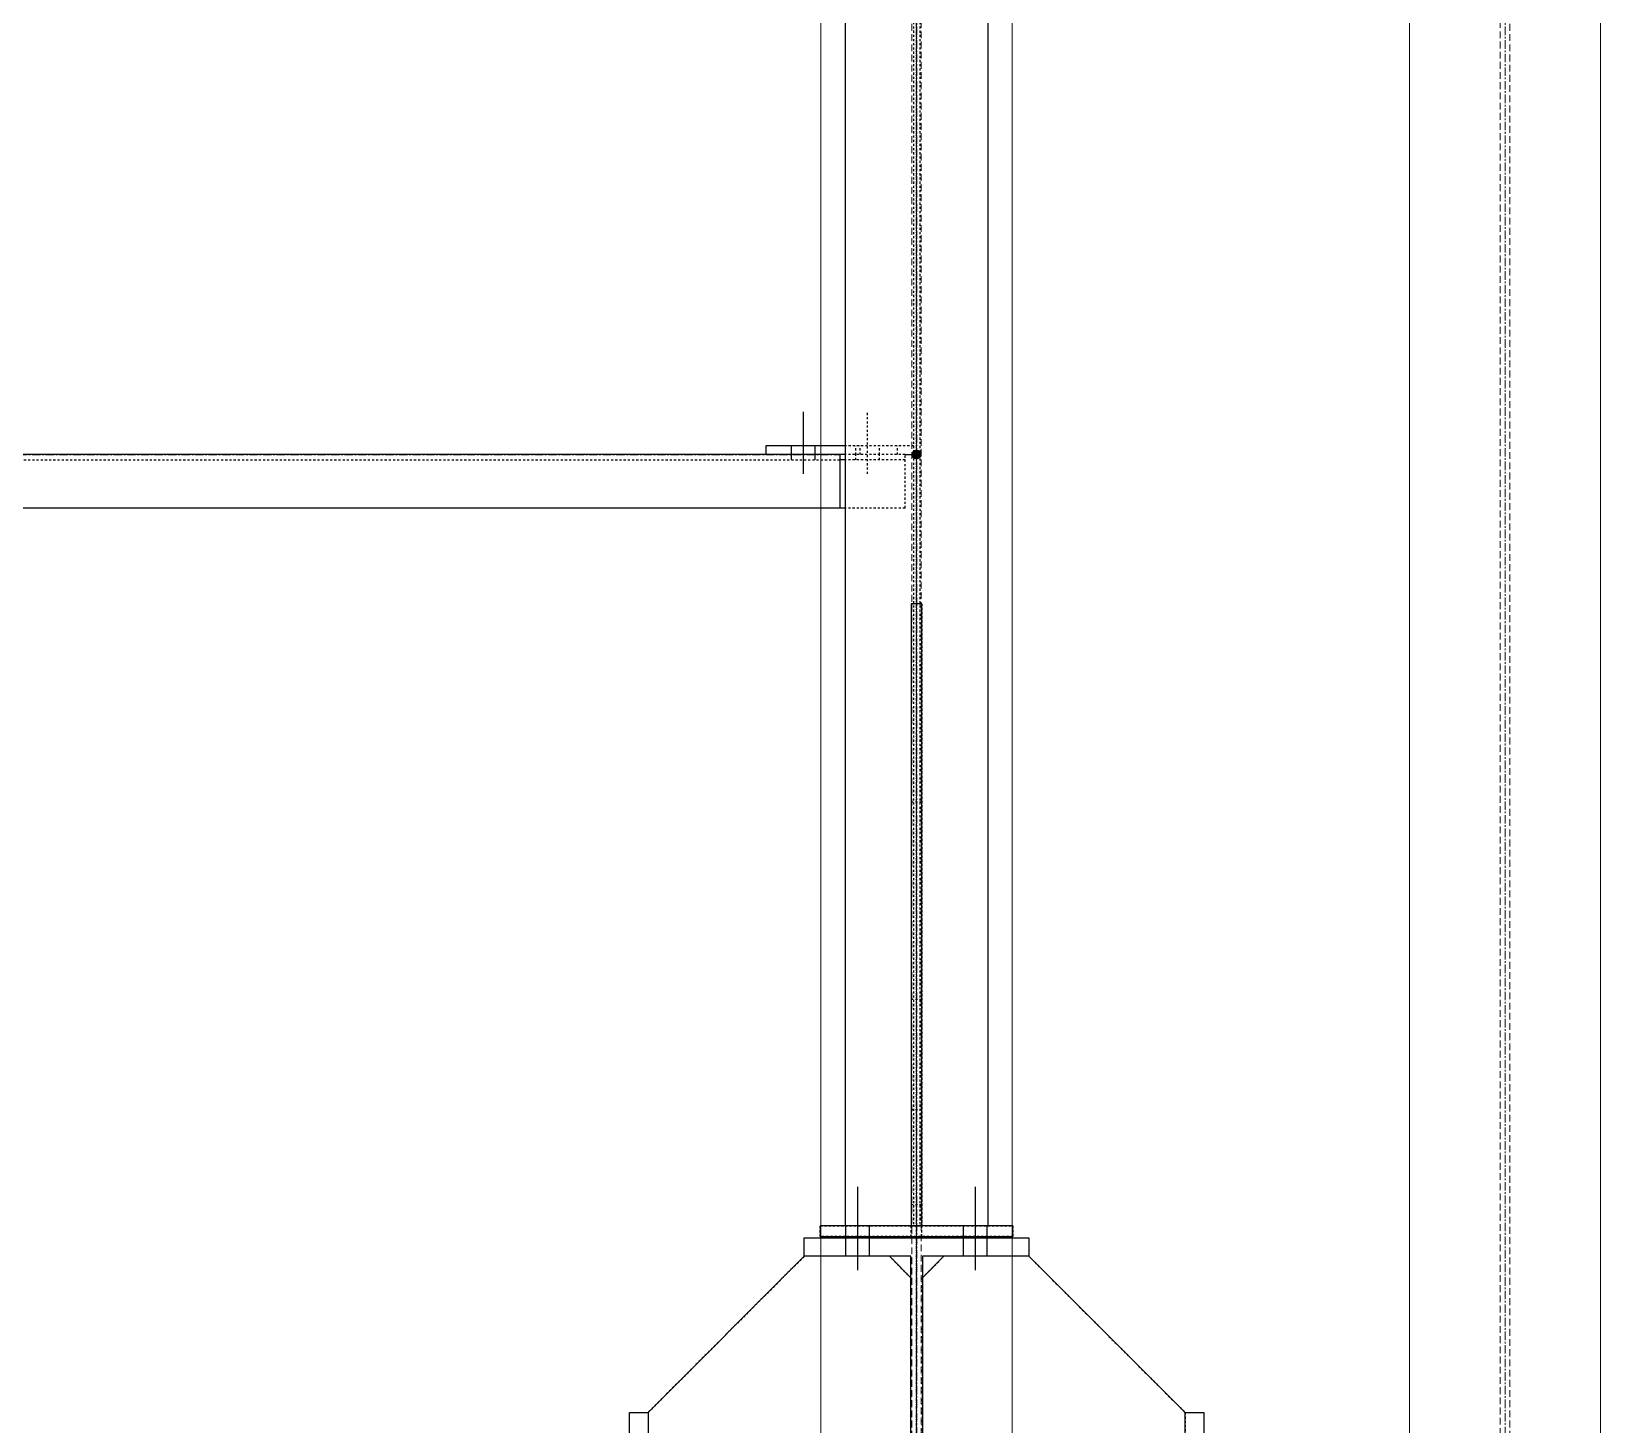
# Model space of a CAD drawing. Header units: millimetres. Extents: x -1319 to 21258, y 11161 to 27532.
# Drawn here: x 16399 to 17866, y 20576 to 21877 of the extents above; entities that cross this region are included whole.
import ezdxf

# ---------------------------------------------------------------- set-up
doc = ezdxf.new("R2010")
doc.units = ezdxf.units.MM
for name, pattern in [('CENTER', [12.7, 7.9375, -1.5875, 1.5875, -1.5875]), ('DXK_LINE_DOT2', [3.9198, 1.9599, -1.9599]), ('DXK_LINE_DOT5', [7.8785, 2.979, -0.9799, 0.9799, -0.9799, 0.9799, -0.9799]), ('HIDDEN', [9.525, 6.35, -3.175])]:
    doc.linetypes.add(name, pattern=pattern)
for name, color, linetype in [('1', 7, 'Continuous'), ('2', 7, 'Continuous'), ('4', 7, 'Continuous')]:
    doc.layers.add(name, color=color, linetype=linetype)
for name, color, linetype, lineweight in [('CEN', 1, 'CENTER', 9), ('handrail', 11, 'FENCELINE1', 9), ('HIDDEN', 3, 'HIDDEN', 9), ('MAIN OBJECT', 2, 'Continuous', 18)]:
    doc.layers.add(name, color=color, linetype=linetype, lineweight=lineweight)
doc.linetypes.add('FENCELINE1', pattern='A,0.25,-0.1,[133,ltypeshp.shx,S=0.1,R=0,X=-0.1,Y=0],-0.1,1', length=1.45)

# ---------------------------------------------------------------- blocks, each defined once
blk = doc.blocks.new('A$Cfeb8c868')
at = {"layer": '4', "linetype": 'Continuous'}
blk.add_hatch(color=4, dxfattribs=at).paths.add_polyline_path([(11500, -2004, -1), (11500, -1996, -1)])
at = {"layer": '1', "color": 4, "linetype": 'DXK_LINE_DOT2'}
for p, q in [((11497.2, -16.4), (11497.2, -2720.7)), ((11502.9, -16.4), (11502.9, -2720.7)), ((11454.2, -2018), (11454.2, -1960)), ((11497.2, -1992), (11433.4, -1992)), ((11443.2, -2000), (11443.2, -1992)), ((11447.2, -2000), (11447.2, -1992)), ((11465.2, -2000), (11465.2, -1992)), ((11482.2, -2000), (11482.2, -1992)), ((10571.6, -2005), (11428.4, -2005)), ((11489.2, -2000), (11428.4, -2000)), ((11489.2, -2005), (11433.4, -2005)), ((11443.2, -2005), (11443.2, -2000)), ((11465.2, -2005), (11465.2, -2000)), ((11489.2, -2050), (11489.2, -2000)), ((11489.2, -2050), (11433.4, -2050)), ((11495, -2139.4), (11495, -2720.7)), ((11495, -2139.4), (11505, -2139.4)), ((11505, -2139.4), (11505, -2720.7)), ((11495, -2324.4), (11505, -2324.4)), ((11495, -2508.9), (11505, -2508.9)), ((11495, -2611.9), (11505, -2611.9)), ((11495, -2700.7), (11505, -2700.7)), ((11410, -2730.7), (11410, -2720.7)), ((11410, -2720.7), (11433.4, -2720.7)), ((11433.4, -2720.7), (11566.6, -2720.7)), ((11495, -2720.7), (11505, -2720.7)), ((11495, -2730.7), (11495, -2720.7)), ((11505, -2730.7), (11505, -2720.7)), ((11566.6, -2720.7), (11590, -2720.7)), ((11590, -2720.7), (11590, -2730.7)), ((11590, -2730.7), (11410, -2730.7)), ((11505, -2731.7), (11495, -2731.7)), ((11395, -2749.1), (11249, -2895)), ((11474.6, -2749.1), (11395, -2749.1)), ((11494.6, -2769.1), (11474.6, -2749.1)), ((11505.4, -2769.1), (11525.4, -2749.1)), ((11605, -2749.1), (11525.4, -2749.1)), ((11605, -2749.1), (11750.9, -2895)), ((11494.6, -2974.6), (11494.6, -2769.1)), ((11505.4, -2974.6), (11505.4, -2769.1)), ((11249, -2895), (11249, -2974.6)), ((11750.9, -2895), (11750.9, -2974.6))]:
    blk.add_line(p, q, dxfattribs=at)
at = {"layer": '2', "color": 4, "linetype": 'DXK_LINE_DOT5'}
blk.add_line((11500, -10093), (11500, 2072.7), dxfattribs=at)
at = {"layer": '2', "color": 4, "linetype": 'Continuous'}
for p, q in [((11433.4, -16.4), (11433.4, -2720.7)), ((11566.6, -16.4), (11566.6, -2720.7)), ((11394.2, -2018), (11394.2, -1960)), ((11433.4, -1992), (11359.2, -1992)), ((11359.2, -1992), (11359.2, -2000)), ((11383.2, -2000), (11383.2, -1992)), ((11405.2, -2000), (11405.2, -1992)), ((11428.4, -2000), (10571.6, -2000)), ((11383.2, -2005), (11383.2, -2000)), ((11405.2, -2005), (11405.2, -2000)), ((11428.4, -2000), (11428.4, -2050)), ((11433.4, -2000), (11428.4, -2000)), ((11433.4, -2005), (11428.4, -2005)), ((11433.4, -2050), (10566.6, -2050)), ((11505, -2139.4), (11495, -2139.4)), ((11495, -2139.4), (11495, -2720.7)), ((11505, -2720.7), (11505, -2139.4)), ((11445, -2762.1), (11445, -2684.1)), ((11445, -2762.1), (11445, -2684.1)), ((11445, -2762.1), (11445, -2684.1)), ((11445, -2762.1), (11445, -2684.1)), ((11445, -2762.1), (11445, -2684.1)), ((11445, -2762.1), (11445, -2684.1)), ((11445, -2762.1), (11445, -2684.1)), ((11445, -2762.1), (11445, -2684.1)), ((11445, -2762.1), (11445, -2684.1)), ((11555, -2762.1), (11555, -2684.1)), ((11555, -2762.1), (11555, -2684.1)), ((11555, -2762.1), (11555, -2684.1)), ((11555, -2762.1), (11555, -2684.1)), ((11555, -2762.1), (11555, -2684.1)), ((11555, -2762.1), (11555, -2684.1)), ((11555, -2762.1), (11555, -2684.1)), ((11555, -2762.1), (11555, -2684.1)), ((11555, -2762.1), (11555, -2684.1)), ((11590, -2720.7), (11410, -2720.7)), ((11410, -2720.7), (11410, -2730.7)), ((11434, -2730.7), (11434, -2720.7)), ((11434, -2730.7), (11434, -2720.7)), ((11434, -2730.7), (11434, -2720.7)), ((11434, -2730.7), (11434, -2720.7)), ((11434, -2730.7), (11434, -2720.7)), ((11434, -2730.7), (11434, -2720.7)), ((11434, -2730.7), (11434, -2720.7)), ((11434, -2730.7), (11434, -2720.7)), ((11434, -2730.7), (11434, -2720.7)), ((11456, -2730.7), (11456, -2720.7)), ((11456, -2730.7), (11456, -2720.7)), ((11456, -2730.7), (11456, -2720.7)), ((11456, -2730.7), (11456, -2720.7)), ((11456, -2730.7), (11456, -2720.7)), ((11456, -2730.7), (11456, -2720.7)), ((11456, -2730.7), (11456, -2720.7)), ((11456, -2730.7), (11456, -2720.7)), ((11456, -2730.7), (11456, -2720.7)), ((11495, -2720.7), (11505, -2720.7)), ((11544, -2730.7), (11544, -2720.7)), ((11544, -2730.7), (11544, -2720.7)), ((11544, -2730.7), (11544, -2720.7)), ((11544, -2730.7), (11544, -2720.7)), ((11544, -2730.7), (11544, -2720.7)), ((11544, -2730.7), (11544, -2720.7)), ((11544, -2730.7), (11544, -2720.7)), ((11544, -2730.7), (11544, -2720.7)), ((11544, -2730.7), (11544, -2720.7)), ((11566, -2730.7), (11566, -2720.7)), ((11566, -2730.7), (11566, -2720.7)), ((11566, -2730.7), (11566, -2720.7)), ((11566, -2730.7), (11566, -2720.7)), ((11566, -2730.7), (11566, -2720.7)), ((11566, -2730.7), (11566, -2720.7)), ((11566, -2730.7), (11566, -2720.7)), ((11566, -2730.7), (11566, -2720.7)), ((11566, -2730.7), (11566, -2720.7)), ((11590, -2730.7), (11590, -2720.7)), ((11395, -2731.7), (11605, -2731.7)), ((11395, -2749.1), (11395, -2731.7)), ((11410, -2730.7), (11590, -2730.7)), ((11434, -2749.1), (11434, -2731.7)), ((11434, -2749.1), (11434, -2731.7)), ((11434, -2749.1), (11434, -2731.7)), ((11434, -2749.1), (11434, -2731.7)), ((11434, -2749.1), (11434, -2731.7)), ((11434, -2749.1), (11434, -2731.7)), ((11434, -2749.1), (11434, -2731.7)), ((11434, -2749.1), (11434, -2731.7)), ((11434, -2749.1), (11434, -2731.7)), ((11456, -2749.1), (11456, -2731.7)), ((11456, -2749.1), (11456, -2731.7)), ((11456, -2749.1), (11456, -2731.7)), ((11456, -2749.1), (11456, -2731.7)), ((11456, -2749.1), (11456, -2731.7)), ((11456, -2749.1), (11456, -2731.7)), ((11456, -2749.1), (11456, -2731.7)), ((11456, -2749.1), (11456, -2731.7)), ((11456, -2749.1), (11456, -2731.7)), ((11495, -2730.7), (11495, -2731.7)), ((11505, -2731.7), (11505, -2730.7)), ((11544, -2749.1), (11544, -2731.7)), ((11544, -2749.1), (11544, -2731.7)), ((11544, -2749.1), (11544, -2731.7)), ((11544, -2749.1), (11544, -2731.7)), ((11544, -2749.1), (11544, -2731.7)), ((11544, -2749.1), (11544, -2731.7)), ((11544, -2749.1), (11544, -2731.7)), ((11544, -2749.1), (11544, -2731.7)), ((11544, -2749.1), (11544, -2731.7)), ((11566, -2749.1), (11566, -2731.7)), ((11566, -2749.1), (11566, -2731.7)), ((11566, -2749.1), (11566, -2731.7)), ((11566, -2749.1), (11566, -2731.7)), ((11566, -2749.1), (11566, -2731.7)), ((11566, -2749.1), (11566, -2731.7)), ((11566, -2749.1), (11566, -2731.7)), ((11566, -2749.1), (11566, -2731.7)), ((11566, -2749.1), (11566, -2731.7)), ((11605, -2731.7), (11605, -2749.1)), ((11395, -2749.1), (11249, -2895)), ((11494.6, -2749.1), (11395, -2749.1)), ((11494.6, -2769.1), (11474.6, -2749.1)), ((11494.6, -2994.6), (11494.6, -2749.1)), ((11605, -2749.1), (11505.4, -2749.1)), ((11505.4, -2749.1), (11505.4, -2994.6)), ((11525.4, -2749.1), (11505.4, -2769.1)), ((11605, -2749.1), (11750.9, -2895)), ((11231.6, -3105), (11231.6, -2895)), ((11231.6, -2895), (11249, -2895)), ((11249, -2895), (11249, -2994.6)), ((11750.9, -2895), (11768.4, -2895)), ((11750.9, -2994.6), (11750.9, -2895)), ((11768.4, -2895), (11768.4, -3105))]:
    blk.add_line(p, q, dxfattribs=at)
at = {"layer": '4', "color": 4, "linetype": 'CENTER'}
for p, q in [((11500, 0), (11500, -3000)), ((10571.6, -2000), (11428.4, -2000)), ((11489.2, -2000), (11500, -2000))]:
    blk.add_line(p, q, dxfattribs=at)
at = {"layer": '4', "color": 4, "linetype": 'Continuous'}
blk.add_circle((11500, -2000), 4, dxfattribs=at)
blk = doc.blocks.new('A$C8184bacf')
at = {"layer": 'CEN', "color": 1}
for p, q in [((11500, 0, 448149755.6), (11500, -10000, 448149755.6)), ((12050, 0, 448149754.8), (12050, -9995.6, 448149754.8)), ((11500, -2764.3, 448149754.8), (11500, -3235.7, 448149754.8))]:
    blk.add_line(p, q, dxfattribs=at)
at = {"layer": 'handrail', "color": 1}
blk.add_line((11500, -3895), (11500, 0), dxfattribs=at)
at = {"layer": 'HIDDEN', "color": 1}
for p, q in [((11495.6, -9995.6, 448149754.8), (11495.6, -4.4, 448149754.8)), ((11504.4, -4.4, 448149754.8), (11504.4, -9995.6, 448149754.8)), ((12045.6, -4.4, 448149754.8), (12045.6, -9995.6, 448149754.8)), ((12054.4, -9995.6, 448149754.8), (12054.4, -4.4, 448149754.8))]:
    blk.add_line(p, q, dxfattribs=at)
at = {"layer": 'MAIN OBJECT', "color": 1}
for p, q in [((11410.6, -9995.6, 448149754.8), (11410.6, -4.4, 448149754.8)), ((11589.4, -4.4, 448149754.8), (11589.4, -9995.6, 448149754.8)), ((11960.6, -4.4, 448149754.8), (11960.6, -9995.6, 448149754.8)), ((12139.4, -9995.6, 448149754.8), (12139.4, -4.4, 448149754.8))]:
    blk.add_line(p, q, dxfattribs=at)

msp = doc.modelspace()

# ---------------------------------------------------------------- block references
for name in ['A$C8184bacf', 'A$Cfeb8c868']:
    msp.add_blockref(name, (5726.8, 23482))

doc.saveas('drawing.dxf')
